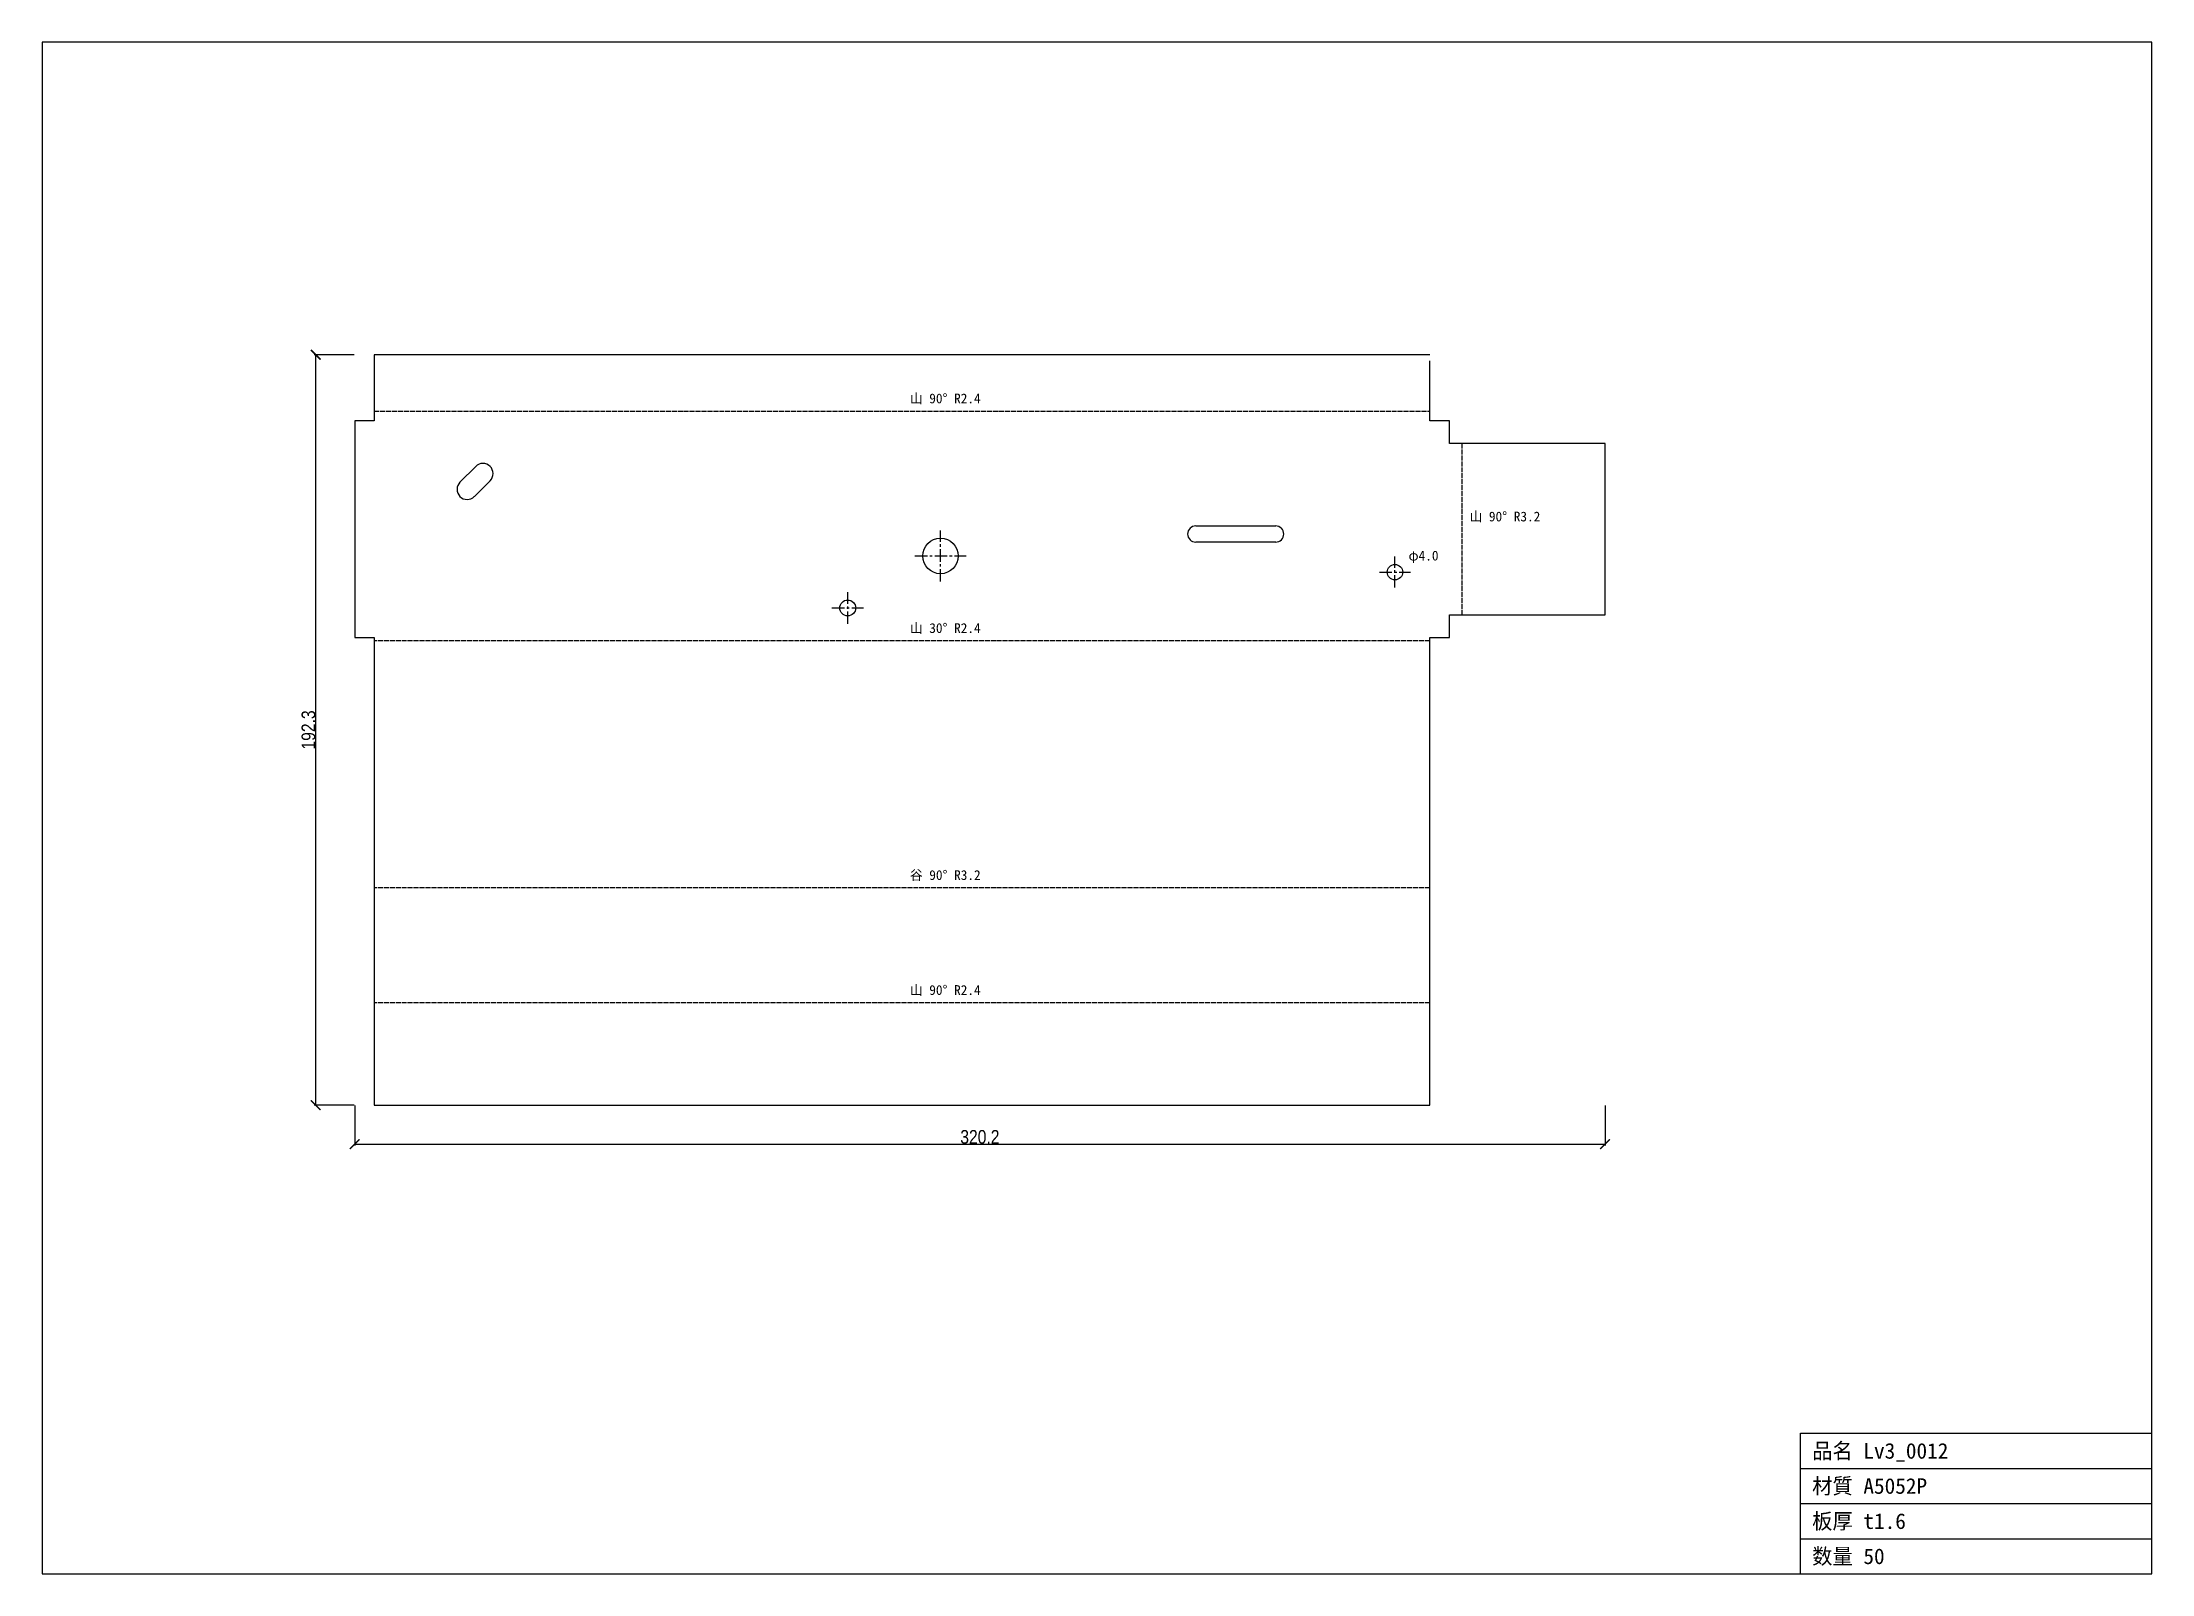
# Model space of a CAD drawing. Header units: millimetres. Extents: x -80 to 460, y -240 to 153.
import ezdxf

# ---------------------------------------------------------------- set-up
doc = ezdxf.new("R2010")
doc.units = ezdxf.units.MM
doc.linetypes.add('CENTER', pattern=[5.08, 3.175, -0.635, 0.635, -0.635])
doc.linetypes.add('DASHED', pattern=[1.524, 1.27, -0.254])
for name, color, linetype in [('BEND', 7, 'Continuous'), ('CENTER', 7, 'Continuous'), ('CUT', 7, 'Continuous'), ('DIM', 7, 'Continuous'), ('FRAME', 7, 'Continuous'), ('TEXT', 7, 'Continuous')]:
    doc.layers.add(name, color=color, linetype=linetype)
doc.styles.add('OpenSansCondensed-Light', font='OpenSansCondensed-Light.ttf')
doc.dimstyles.new('EZDXF', dxfattribs={"dimtxt": 0.25, "dimasz": 0.175, "dimexe": 0.375, "dimexo": 0.125, "dimgap": 0.1, "dimtad": 1, "dimlfac": 100, "dimzin": 12, "dimdsep": 46, "dimtxsty": 'OpenSansCondensed-Light', "dimblk": 'ARCHTICK', "dimcen": 2.5, "dimazin": 3, "dimtfac": 0.5, "dimtmove": 2, "dimatfit": 3})

# ---------------------------------------------------------------- blocks, each defined once
blk = doc.blocks.new('_ARCHTICK')
at = {"color": 0, "linetype": 'BYBLOCK', "const_width": 0.15}
blk.add_lwpolyline([(-0.5, -0.5), (0.5, 0.5)], dxfattribs=at)

msp = doc.modelspace()

# ---------------------------------------------------------------- linework, layer by layer
at = {"layer": 'BEND', "color": 3, "linetype": 'DASHED'}
for p, q in [((5, 57.99), (275.42, 57.99)), ((283.56, 49.68), (283.56, 5.8)), ((275.42, -0.84), (5, -0.84)), ((275.42, -64.12), (5, -64.12)), ((275.42, -93.57), (5, -93.57))]:
    msp.add_line(p, q, dxfattribs=at)
at = {"layer": 'CENTER', "color": 1, "linetype": 'CENTER'}
for p, q in [((150.04, 14.34), (150.04, 27.44)), ((143.49, 20.89), (156.59, 20.89)), ((262.47, 16.74), (270.42, 16.74)), ((266.44, 12.77), (266.44, 20.72)), ((126.27, 3.52), (126.27, 11.6)), ((122.23, 7.56), (130.31, 7.56))]:
    msp.add_line(p, q, dxfattribs=at)
at = {"layer": 'CUT'}
for p, q in [((275.42, 72.44), (5, 72.44)), ((5, 72.44), (5, 55.48)), ((275.42, 55.48), (275.42, 70.9)), ((5, 55.48), (0, 55.48)), ((0, 55.48), (0, 0)), ((280.42, 55.48), (275.42, 55.48)), ((280.42, 49.68), (280.42, 55.48)), ((320.25, 49.68), (280.42, 49.68)), ((320.25, 5.8), (320.25, 49.68)), ((26.95, 39.81), (30.98, 43.84)), ((34.66, 40.16), (30.63, 36.13)), ((215.41, 28.58), (235.89, 28.58)), ((235.89, 24.43), (215.41, 24.43)), ((280.42, 0), (280.42, 5.8)), ((280.42, 5.8), (320.25, 5.8)), ((0, 0), (5, 0)), ((5, 0), (5, -119.82)), ((275.42, -119.82), (275.42, 0)), ((275.42, 0), (280.42, 0)), ((5, -119.82), (275.42, -119.82))]:
    msp.add_line(p, q, dxfattribs=at)
for centre, radius in [((150.04, 20.89), 4.55), ((266.44, 16.74), 1.98), ((126.27, 7.56), 2.04)]:
    msp.add_circle(centre, radius, dxfattribs=at)
for centre, radius, start, end in [((32.82, 42), 2.6, -45, 135), ((28.79, 37.97), 2.6, 135, -45), ((215.41, 26.5), 2.07, 90, -90), ((235.89, 26.5), 2.07, -90, 90)]:
    msp.add_arc(centre, radius, start, end, dxfattribs=at)
at = {"layer": 'FRAME'}
for p, q in [((460.31, 152.51), (-80.06, 152.51)), ((-80.06, 152.51), (-80.06, -239.88)), ((460.31, -239.88), (460.31, 152.51)), ((370.31, -239.88), (370.31, -203.88)), ((370.31, -203.88), (460.31, -203.88)), ((370.31, -212.88), (460.31, -212.88)), ((370.31, -221.88), (460.31, -221.88)), ((370.31, -230.88), (460.31, -230.88)), ((-80.06, -239.88), (460.31, -239.88))]:
    msp.add_line(p, q, dxfattribs=at)

# ---------------------------------------------------------------- texts
at = {"layer": 'TEXT'}
for s, height, p in [('山 90° R2.4', 2.5, (142.21, 59.99)), ('山 90° R3.2', 2.5, (285.56, 29.74)), ('φ4.0', 2.5, (269.92, 19.72)), ('山 30° R2.4', 2.5, (142.21, 1.16)), ('谷 90° R3.2', 2.5, (142.21, -62.12)), ('山 90° R2.4', 2.5, (142.21, -91.57)), ('品名 Lv3_0012', 4, (373.31, -210.38)), ('材質 A5052P', 4, (373.31, -219.38)), ('板厚 t1.6', 4, (373.31, -228.38)), ('数量 50', 4, (373.31, -237.38))]:
    msp.add_text(s, height=height, dxfattribs=at).set_placement(p)

# ---------------------------------------------------------------- dimensions: what is measured, and where the dimension line sits
at = {"layer": 'DIM'}
msp.add_linear_dim(base=(-10, -119.82), p1=(0, -119.82), p2=(0, 72.44), angle=90, dimstyle='EZDXF', override={"dimtxt": 3.5, "dimasz": 2.5, "dimdec": 1, "dimlfac": 1}, dxfattribs=at).render()
msp.add_linear_dim(base=(0, -129.8161), p1=(0, -119.8161), p2=(320.2482, -119.8161), dimstyle='EZDXF', override={"dimtxt": 3.5, "dimasz": 2.5, "dimdec": 1, "dimlfac": 1}, dxfattribs=at).render()

doc.saveas('drawing.dxf')
